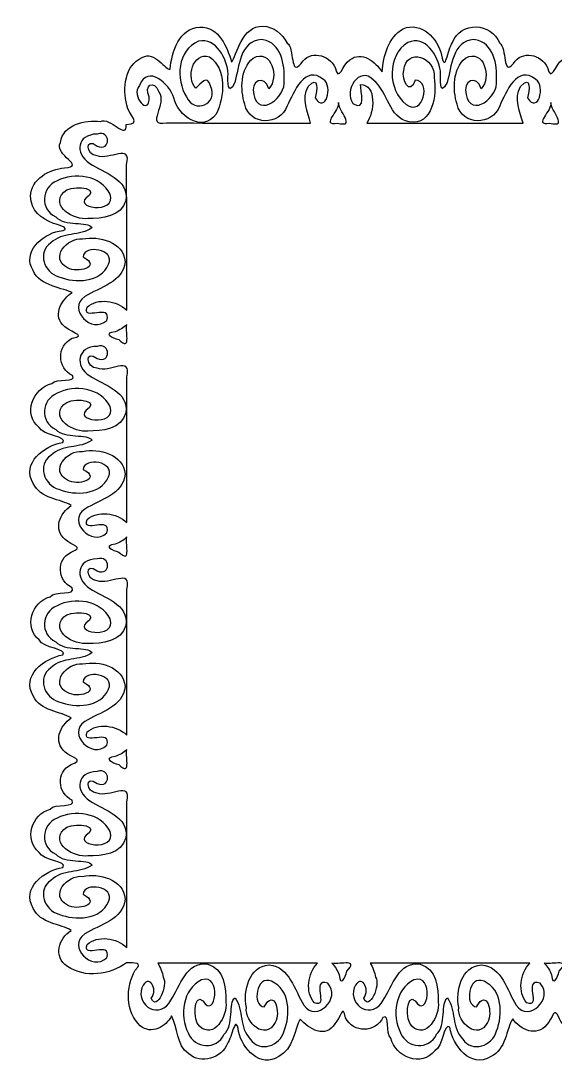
# Model space of a CAD drawing. Header units: centimetres. Extents: x -14.7 to 14.8, y -14.8 to 14.6.
# Drawn here: x -14.74 to 0.26, y -14.83 to 14.59 of the extents above; entities that cross this region are included whole.
import ezdxf

# ---------------------------------------------------------------- set-up
doc = ezdxf.new("R2010")
doc.units = ezdxf.units.CM
doc.header["$MEASUREMENT"] = 0
doc.layers.add('Layer 1', color=7, linetype='Continuous')

msp = doc.modelspace()

# ---------------------------------------------------------------- linework, layer by layer
at = {"layer": 'Layer 1', "color": 6}
for points, knots in [([(-7.9489, 14.43732), (-8.51818, 14.48424), (-8.70418, 13.59791), (-8.82473, 13.42842), (-8.82473, 13.42842), (-8.95473, 13.86189), (-9.17461, 14.42581), (-9.71834, 14.41241), (-9.71834, 14.41241), (-10.29341, 14.3985), (-10.5061, 13.71385), (-10.5535, 13.23537), (-10.5535, 13.23537), (-10.65715, 13.1707), (-10.99745, 13.78084), (-11.33473, 13.55731), (-11.33473, 13.55731), (-11.83257, 13.34497), (-11.88264, 12.68913), (-11.76938, 12.22771), (-11.76938, 12.22771), (-11.71518, 11.92343), (-11.32695, 11.69387), (-11.78141, 11.68484), (-11.78141, 11.68484), (-11.74868, 11.21606), (-12.24962, 11.91695), (-12.50655, 11.76376), (-12.50655, 11.76376), (-12.93762, 11.81652), (-13.56495, 11.68711), (-13.63177, 11.17371), (-13.63177, 11.17371), (-13.8162, 10.8102), (-12.88575, 10.5098), (-13.51595, 10.46255), (-13.51595, 10.46255), (-13.94479, 10.43431), (-14.45592, 10.14747), (-14.46774, 9.66805), (-14.46774, 9.66805), (-14.47966, 9.2774), (-14.15781, 9.03001), (-13.82701, 8.90044), (-13.82701, 8.90044), (-13.64072, 8.86859), (-13.27308, 8.72189), (-13.66868, 8.68918), (-13.66868, 8.68918), (-14.14942, 8.59526), (-14.71425, 8.09667), (-14.39878, 7.57926), (-14.39878, 7.57926), (-14.22585, 7.14559), (-13.51676, 7.08004), (-13.30401, 6.9654), (-13.30401, 6.9654), (-13.57821, 6.78323), (-13.84912, 6.36034), (-13.57101, 6.07035), (-13.57101, 6.07035), (-13.46299, 5.86804), (-12.81778, 5.75924), (-13.30424, 5.67981), (-13.30424, 5.67981), (-13.74006, 5.46814), (-13.72826, 4.83398), (-13.28953, 4.63539), (-13.28953, 4.63539), (-13.15879, 4.42966), (-13.75401, 4.56923), (-13.86991, 4.4097), (-13.86991, 4.4097), (-14.41828, 4.29353), (-14.68553, 3.53901), (-14.22848, 3.17891), (-14.22848, 3.17891), (-14.13267, 2.94334), (-13.40586, 2.92667), (-13.56532, 2.75781), (-13.56532, 2.75781), (-14.07922, 2.67224), (-14.73989, 2.17776), (-14.39256, 1.60447), (-14.39256, 1.60447), (-14.20561, 1.17752), (-13.60617, 1.17013), (-13.33056, 0.9895), (-13.33056, 0.9895), (-13.64561, 0.77097), (-13.8476, 0.31866), (-13.49447, 0.03134), (-13.49447, 0.03134), (-13.32983, -0.14043), (-12.91958, -0.16531), (-13.33135, -0.32052), (-13.33135, -0.32052), (-13.76147, -0.52893), (-13.71522, -1.11899), (-13.30396, -1.31905), (-13.30396, -1.31905), (-13.18006, -1.55123), (-13.79617, -1.39411), (-13.91842, -1.57316), (-13.91842, -1.57316), (-14.44538, -1.70428), (-14.66281, -2.44396), (-14.22848, -2.78349), (-14.22848, -2.78349), (-14.13268, -3.019), (-13.4064, -3.03622), (-13.56532, -3.20456), (-13.56532, -3.20456), (-14.07923, -3.29013), (-14.7399, -3.78463), (-14.39254, -4.35791), (-14.39254, -4.35791), (-14.20552, -4.78477), (-13.60627, -4.79255), (-13.33053, -4.97318), (-13.33053, -4.97318), (-13.6456, -5.19154), (-13.84761, -5.64383), (-13.4946, -5.93113), (-13.4946, -5.93113), (-13.32995, -6.1029), (-12.91952, -6.12761), (-13.33135, -6.28289), (-13.33135, -6.28289), (-13.7614, -6.49131), (-13.71544, -7.08159), (-13.30407, -7.28165), (-13.30407, -7.28165), (-13.17993, -7.51365), (-13.79626, -7.35641), (-13.91842, -7.53553), (-13.91842, -7.53553), (-14.44553, -7.66671), (-14.66274, -8.40654), (-14.22848, -8.74619), (-14.22848, -8.74619), (-14.13266, -8.98176), (-13.40591, -8.99842), (-13.5653, -9.16728), (-13.5653, -9.16728), (-14.07923, -9.25276), (-14.73987, -9.74703), (-14.39263, -10.32039), (-14.39263, -10.32039), (-14.20575, -10.74748), (-13.60634, -10.75506), (-13.33054, -10.93555), (-13.33054, -10.93555), (-13.68512, -11.16364), (-13.84233, -11.67908), (-13.43384, -11.94598), (-13.43384, -11.94598), (-12.9404, -12.28808), (-12.24117, -12.18154), (-11.77363, -11.84268), (-11.77363, -11.84268), (-11.56399, -11.85865), (-11.28444, -11.80989), (-11.53217, -12.05017), (-11.53217, -12.05017), (-11.80656, -12.52576), (-11.81235, -13.22675), (-11.38844, -13.61599), (-11.38844, -13.61599), (-11.09157, -13.87247), (-10.65928, -13.64474), (-10.51233, -13.33398), (-10.51233, -13.33398), (-10.33119, -13.66806), (-10.37987, -14.14366), (-10.03069, -14.39925), (-10.03069, -14.39925), (-9.68878, -14.69924), (-9.09554, -14.52921), (-8.94251, -14.10624), (-8.94251, -14.10624), (-8.81087, -13.94572), (-8.7133, -13.23767), (-8.6288, -13.77413), (-8.6288, -13.77413), (-8.5306, -14.25994), (-8.01392, -14.80943), (-7.50294, -14.47514), (-7.50294, -14.47514), (-7.09833, -14.28344), (-7.05517, -13.69647), (-6.90237, -13.42639), (-6.90237, -13.42639), (-6.66309, -13.70766), (-6.18112, -13.97796), (-5.92601, -13.55622), (-5.92601, -13.55622), (-5.76239, -13.40256), (-5.69909, -12.95931), (-5.62403, -13.39176), (-5.62403, -13.39176), (-5.41236, -13.82758), (-4.7782, -13.81578), (-4.57961, -13.37704), (-4.57961, -13.37704), (-4.37388, -13.24631), (-4.51345, -13.84152), (-4.35392, -13.95743), (-4.35392, -13.95743), (-4.23775, -14.5058), (-3.48323, -14.77304), (-3.12313, -14.316), (-3.12313, -14.316), (-2.88756, -14.22019), (-2.87089, -13.49337), (-2.70203, -13.65284), (-2.70203, -13.65284), (-2.61646, -14.16674), (-2.12198, -14.8274), (-1.54869, -14.48007), (-1.54869, -14.48007), (-1.12174, -14.29312), (-1.11434, -13.69369), (-0.93372, -13.41808), (-0.93372, -13.41808), (-0.71519, -13.73312), (-0.26288, -13.93511), (0.02444, -13.58198), (0.02444, -13.58198), (0.19621, -13.41734), (0.22109, -13.0071), (0.3763, -13.41886), (0.3763, -13.41886), (0.58472, -13.84899), (1.17477, -13.80273), (1.37483, -13.39148), (1.37483, -13.39148), (1.60701, -13.26757), (1.44989, -13.88369), (1.62894, -14.00593), (1.62894, -14.00593), (1.76006, -14.5329), (2.49975, -14.75033), (2.83927, -14.316), (2.83927, -14.316), (3.07478, -14.2202), (3.092, -13.49391), (3.26034, -13.65284), (3.26034, -13.65284), (3.34591, -14.16674), (3.84041, -14.82742), (4.41369, -14.48005), (4.41369, -14.48005), (4.84055, -14.29303), (4.84833, -13.69379), (5.02896, -13.41805), (5.02896, -13.41805), (5.24732, -13.73312), (5.69961, -13.93513), (5.98691, -13.58212), (5.98691, -13.58212), (6.15868, -13.41746), (6.18339, -13.00704), (6.33867, -13.41886), (6.33867, -13.41886), (6.54709, -13.84891), (7.13737, -13.80295), (7.33743, -13.39158), (7.33743, -13.39158), (7.56944, -13.26744), (7.41219, -13.88378), (7.59131, -14.00593), (7.59131, -14.00593), (7.72249, -14.53305), (8.46232, -14.75026), (8.80197, -14.316), (8.80197, -14.316), (9.03754, -14.22018), (9.0542, -13.49342), (9.22306, -13.65282), (9.22306, -13.65282), (9.30854, -14.16675), (9.80281, -14.82739), (10.37618, -14.48015), (10.37618, -14.48015), (10.80326, -14.29327), (10.81084, -13.69385), (10.99133, -13.41805), (10.99133, -13.41805), (11.21942, -13.77263), (11.73486, -13.92984), (12.00176, -13.52136), (12.00176, -13.52136), (12.34634, -13.02611), (12.23284, -12.32937), (11.9004, -11.85757), (11.9004, -11.85757), (11.75046, -11.25784), (12.31989, -11.93656), (12.61633, -11.83992), (12.61633, -11.83992), (13.0655, -11.88873), (13.72938, -11.71604), (13.7173, -11.15809), (13.7173, -11.15809), (13.78979, -10.83965), (12.96577, -10.53093), (13.60169, -10.54986), (13.60169, -10.54986), (14.1239, -10.48428), (14.76318, -10.03005), (14.48407, -9.44134), (14.48407, -9.44134), (14.35471, -9.0363), (13.84193, -9.02781), (13.56634, -8.81336), (13.56634, -8.81336), (14.06799, -8.72326), (14.7751, -8.32176), (14.51294, -7.71417), (14.51294, -7.71417), (14.35509, -7.23349), (13.71332, -7.20314), (13.41238, -7.02269), (13.41238, -7.02269), (13.72749, -6.8043), (13.92936, -6.35215), (13.57656, -6.06469), (13.57656, -6.06469), (13.41207, -5.89283), (13.00177, -5.86783), (13.41341, -5.71252), (13.41341, -5.71252), (13.8433, -5.50401), (13.79703, -4.91411), (13.38583, -4.71414), (13.38583, -4.71414), (13.26202, -4.48223), (13.87807, -4.63945), (14.00027, -4.46034), (14.00027, -4.46034), (14.52738, -4.32916), (14.74459, -3.58933), (14.31033, -3.24968), (14.31033, -3.24968), (14.21452, -3.01411), (13.4877, -2.99744), (13.64717, -2.82858), (13.64717, -2.82858), (14.16107, -2.74301), (14.82173, -2.24853), (14.4744, -1.67524), (14.4744, -1.67524), (14.28745, -1.24829), (13.68802, -1.2409), (13.41241, -1.06027), (13.41241, -1.06027), (13.72746, -0.84174), (13.92944, -0.38943), (13.57631, -0.10211), (13.57631, -0.10211), (13.41167, 0.06966), (13.00143, 0.09453), (13.41319, 0.24975), (13.41319, 0.24975), (13.84332, 0.45816), (13.79706, 1.04821), (13.38581, 1.24828), (13.38581, 1.24828), (13.2619, 1.48046), (13.87802, 1.32334), (14.00026, 1.50239), (14.00026, 1.50239), (14.52723, 1.63351), (14.74466, 2.37319), (14.31033, 2.71272), (14.31033, 2.71272), (14.21453, 2.94823), (13.48824, 2.96545), (13.64717, 3.13379), (13.64717, 3.13379), (14.16107, 3.21935), (14.82175, 3.71386), (14.47438, 4.28714), (14.47438, 4.28714), (14.28737, 4.714), (13.68812, 4.72178), (13.41238, 4.90241), (13.41238, 4.90241), (13.72745, 5.12077), (13.92946, 5.57306), (13.57645, 5.86035), (13.57645, 5.86035), (13.41179, 6.03212), (13.00137, 6.05684), (13.4132, 6.21212), (13.4132, 6.21212), (13.84324, 6.42054), (13.79728, 7.01081), (13.38592, 7.21087), (13.38592, 7.21087), (13.26177, 7.44288), (13.87811, 7.28564), (14.00027, 7.46476), (14.00027, 7.46476), (14.52738, 7.59593), (14.74459, 8.33577), (14.31033, 8.67542), (14.31033, 8.67542), (14.21451, 8.91098), (13.48776, 8.92765), (13.64715, 9.09651), (13.64715, 9.09651), (14.16108, 9.18199), (14.82172, 9.67625), (14.47448, 10.24962), (14.47448, 10.24962), (14.2876, 10.67671), (13.68818, 10.68429), (13.41238, 10.86478), (13.41238, 10.86478), (13.76697, 11.09287), (13.92417, 11.60831), (13.51569, 11.87521), (13.51569, 11.87521), (13.02945, 12.21401), (12.3431, 12.11043), (11.87554, 11.78887), (11.87554, 11.78887), (12.03992, 12.17464), (12.21018, 12.61902), (12.05558, 13.0574), (12.05558, 13.0574), (11.98865, 13.45094), (11.51785, 13.81465), (11.15307, 13.52775), (11.15307, 13.52775), (10.99316, 13.3693), (10.77299, 13.12148), (10.77964, 13.52452), (10.77964, 13.52452), (10.73542, 14.01051), (10.3027, 14.5351), (9.77238, 14.41457), (9.77238, 14.41457), (9.32127, 14.26701), (9.21531, 13.75648), (9.06418, 13.3663), (9.06418, 13.3663), (8.96922, 13.81061), (8.74864, 14.38535), (8.21426, 14.4072), (8.21426, 14.4072), (7.66766, 14.45792), (7.42252, 13.82669), (7.35317, 13.38316), (7.35317, 13.38316), (7.34618, 12.87489), (6.98342, 13.79311), (6.62569, 13.57807), (6.62569, 13.57807), (6.24437, 13.61197), (6.13984, 12.72178), (5.97091, 13.3346), (5.97091, 13.3346), (5.77312, 13.70656), (5.21649, 13.73149), (5.01222, 13.35091), (5.01222, 13.35091), (4.71803, 13.08841), (4.87703, 13.84889), (4.66346, 13.96611), (4.66346, 13.96611), (4.43383, 14.54523), (3.56279, 14.58645), (3.34003, 13.97813), (3.34003, 13.97813), (3.18843, 13.79508), (3.14453, 13.0837), (3.03263, 13.62629), (3.03263, 13.62629), (2.92369, 14.10367), (2.47204, 14.57562), (1.95066, 14.3681), (1.95066, 14.3681), (1.53498, 14.1204), (1.40065, 13.60778), (1.36401, 13.15605), (1.36401, 13.15605), (1.17347, 13.44041), (0.78771, 13.75697), (0.45395, 13.49267), (0.45395, 13.49267), (0.25389, 13.37333), (0.14781, 12.82825), (0.04206, 13.2811), (0.04206, 13.2811), (-0.12092, 13.65281), (-0.68419, 13.77634), (-0.90993, 13.39509), (-0.90993, 13.39509), (-1.23668, 13.00447), (-1.08651, 13.83389), (-1.29899, 13.96614), (-1.29899, 13.96614), (-1.52855, 14.54529), (-2.39961, 14.5864), (-2.62233, 13.97813), (-2.62233, 13.97813), (-2.77389, 13.79529), (-2.81774, 13.08375), (-2.92997, 13.62599), (-2.92997, 13.62599), (-3.03861, 14.10378), (-3.4904, 14.57564), (-4.01203, 14.36811), (-4.01203, 14.36811), (-4.42756, 14.12039), (-4.56243, 13.60787), (-4.59842, 13.15605), (-4.59842, 13.15605), (-4.78886, 13.44045), (-5.17464, 13.75692), (-5.50836, 13.4927), (-5.50836, 13.4927), (-5.70835, 13.3734), (-5.81459, 12.82869), (-5.92039, 13.28132), (-5.92039, 13.28132), (-6.08347, 13.65282), (-6.64665, 13.77634), (-6.87232, 13.39518), (-6.87232, 13.39518), (-7.19796, 13.00468), (-7.05172, 13.83337), (-7.26202, 13.96663), (-7.26202, 13.96663), (-7.39701, 14.22242), (-7.64841, 14.43314), (-7.9489, 14.43732)], [0, 0, 0, 0, 0.00735294, 0.00735294, 0.00735294, 0.00735294, 0.01470588, 0.01470588, 0.01470588, 0.01470588, 0.02205882, 0.02205882, 0.02205882, 0.02205882, 0.02941176, 0.02941176, 0.02941176, 0.02941176, 0.03676471, 0.03676471, 0.03676471, 0.03676471, 0.04411765, 0.04411765, 0.04411765, 0.04411765, 0.05147059, 0.05147059, 0.05147059, 0.05147059, 0.05882353, 0.05882353, 0.05882353, 0.05882353, 0.06617647, 0.06617647, 0.06617647, 0.06617647, 0.07352941, 0.07352941, 0.07352941, 0.07352941, 0.08088235, 0.08088235, 0.08088235, 0.08088235, 0.08823529, 0.08823529, 0.08823529, 0.08823529, 0.09558824, 0.09558824, 0.09558824, 0.09558824, 0.10294118, 0.10294118, 0.10294118, 0.10294118, 0.11029412, 0.11029412, 0.11029412, 0.11029412, 0.11764706, 0.11764706, 0.11764706, 0.11764706, 0.125, 0.125, 0.125, 0.125, 0.13235294, 0.13235294, 0.13235294, 0.13235294, 0.13970588, 0.13970588, 0.13970588, 0.13970588, 0.14705882, 0.14705882, 0.14705882, 0.14705882, 0.15441176, 0.15441176, 0.15441176, 0.15441176, 0.16176471, 0.16176471, 0.16176471, 0.16176471, 0.16911765, 0.16911765, 0.16911765, 0.16911765, 0.17647059, 0.17647059, 0.17647059, 0.17647059, 0.18382353, 0.18382353, 0.18382353, 0.18382353, 0.19117647, 0.19117647, 0.19117647, 0.19117647, 0.19852941, 0.19852941, 0.19852941, 0.19852941, 0.20588235, 0.20588235, 0.20588235, 0.20588235, 0.21323529, 0.21323529, 0.21323529, 0.21323529, 0.22058824, 0.22058824, 0.22058824, 0.22058824, 0.22794118, 0.22794118, 0.22794118, 0.22794118, 0.23529412, 0.23529412, 0.23529412, 0.23529412, 0.24264706, 0.24264706, 0.24264706, 0.24264706, 0.25, 0.25, 0.25, 0.25, 0.25735294, 0.25735294, 0.25735294, 0.25735294, 0.26470588, 0.26470588, 0.26470588, 0.26470588, 0.27205882, 0.27205882, 0.27205882, 0.27205882, 0.27941176, 0.27941176, 0.27941176, 0.27941176, 0.28676471, 0.28676471, 0.28676471, 0.28676471, 0.29411765, 0.29411765, 0.29411765, 0.29411765, 0.30147059, 0.30147059, 0.30147059, 0.30147059, 0.30882353, 0.30882353, 0.30882353, 0.30882353, 0.31617647, 0.31617647, 0.31617647, 0.31617647, 0.32352941, 0.32352941, 0.32352941, 0.32352941, 0.33088235, 0.33088235, 0.33088235, 0.33088235, 0.33823529, 0.33823529, 0.33823529, 0.33823529, 0.34558824, 0.34558824, 0.34558824, 0.34558824, 0.35294118, 0.35294118, 0.35294118, 0.35294118, 0.36029412, 0.36029412, 0.36029412, 0.36029412, 0.36764706, 0.36764706, 0.36764706, 0.36764706, 0.375, 0.375, 0.375, 0.375, 0.38235294, 0.38235294, 0.38235294, 0.38235294, 0.38970588, 0.38970588, 0.38970588, 0.38970588, 0.39705882, 0.39705882, 0.39705882, 0.39705882, 0.40441176, 0.40441176, 0.40441176, 0.40441176, 0.41176471, 0.41176471, 0.41176471, 0.41176471, 0.41911765, 0.41911765, 0.41911765, 0.41911765, 0.42647059, 0.42647059, 0.42647059, 0.42647059, 0.43382353, 0.43382353, 0.43382353, 0.43382353, 0.44117647, 0.44117647, 0.44117647, 0.44117647, 0.44852941, 0.44852941, 0.44852941, 0.44852941, 0.45588235, 0.45588235, 0.45588235, 0.45588235, 0.46323529, 0.46323529, 0.46323529, 0.46323529, 0.47058824, 0.47058824, 0.47058824, 0.47058824, 0.47794118, 0.47794118, 0.47794118, 0.47794118, 0.48529412, 0.48529412, 0.48529412, 0.48529412, 0.49264706, 0.49264706, 0.49264706, 0.49264706, 0.5, 0.5, 0.5, 0.5, 0.50735294, 0.50735294, 0.50735294, 0.50735294, 0.51470588, 0.51470588, 0.51470588, 0.51470588, 0.52205882, 0.52205882, 0.52205882, 0.52205882, 0.52941176, 0.52941176, 0.52941176, 0.52941176, 0.53676471, 0.53676471, 0.53676471, 0.53676471, 0.54411765, 0.54411765, 0.54411765, 0.54411765, 0.55147059, 0.55147059, 0.55147059, 0.55147059, 0.55882353, 0.55882353, 0.55882353, 0.55882353, 0.56617647, 0.56617647, 0.56617647, 0.56617647, 0.57352941, 0.57352941, 0.57352941, 0.57352941, 0.58088235, 0.58088235, 0.58088235, 0.58088235, 0.58823529, 0.58823529, 0.58823529, 0.58823529, 0.59558824, 0.59558824, 0.59558824, 0.59558824, 0.60294118, 0.60294118, 0.60294118, 0.60294118, 0.61029412, 0.61029412, 0.61029412, 0.61029412, 0.61764706, 0.61764706, 0.61764706, 0.61764706, 0.625, 0.625, 0.625, 0.625, 0.63235294, 0.63235294, 0.63235294, 0.63235294, 0.63970588, 0.63970588, 0.63970588, 0.63970588, 0.64705882, 0.64705882, 0.64705882, 0.64705882, 0.65441176, 0.65441176, 0.65441176, 0.65441176, 0.66176471, 0.66176471, 0.66176471, 0.66176471, 0.66911765, 0.66911765, 0.66911765, 0.66911765, 0.67647059, 0.67647059, 0.67647059, 0.67647059, 0.68382353, 0.68382353, 0.68382353, 0.68382353, 0.69117647, 0.69117647, 0.69117647, 0.69117647, 0.69852941, 0.69852941, 0.69852941, 0.69852941, 0.70588235, 0.70588235, 0.70588235, 0.70588235, 0.71323529, 0.71323529, 0.71323529, 0.71323529, 0.72058824, 0.72058824, 0.72058824, 0.72058824, 0.72794118, 0.72794118, 0.72794118, 0.72794118, 0.73529412, 0.73529412, 0.73529412, 0.73529412, 0.74264706, 0.74264706, 0.74264706, 0.74264706, 0.75, 0.75, 0.75, 0.75, 0.75735294, 0.75735294, 0.75735294, 0.75735294, 0.76470588, 0.76470588, 0.76470588, 0.76470588, 0.77205882, 0.77205882, 0.77205882, 0.77205882, 0.77941176, 0.77941176, 0.77941176, 0.77941176, 0.78676471, 0.78676471, 0.78676471, 0.78676471, 0.79411765, 0.79411765, 0.79411765, 0.79411765, 0.80147059, 0.80147059, 0.80147059, 0.80147059, 0.80882353, 0.80882353, 0.80882353, 0.80882353, 0.81617647, 0.81617647, 0.81617647, 0.81617647, 0.82352941, 0.82352941, 0.82352941, 0.82352941, 0.83088235, 0.83088235, 0.83088235, 0.83088235, 0.83823529, 0.83823529, 0.83823529, 0.83823529, 0.84558824, 0.84558824, 0.84558824, 0.84558824, 0.85294118, 0.85294118, 0.85294118, 0.85294118, 0.86029412, 0.86029412, 0.86029412, 0.86029412, 0.86764706, 0.86764706, 0.86764706, 0.86764706, 0.875, 0.875, 0.875, 0.875, 0.88235294, 0.88235294, 0.88235294, 0.88235294, 0.88970588, 0.88970588, 0.88970588, 0.88970588, 0.89705882, 0.89705882, 0.89705882, 0.89705882, 0.90441176, 0.90441176, 0.90441176, 0.90441176, 0.91176471, 0.91176471, 0.91176471, 0.91176471, 0.91911765, 0.91911765, 0.91911765, 0.91911765, 0.92647059, 0.92647059, 0.92647059, 0.92647059, 0.93382353, 0.93382353, 0.93382353, 0.93382353, 0.94117647, 0.94117647, 0.94117647, 0.94117647, 0.94852941, 0.94852941, 0.94852941, 0.94852941, 0.95588235, 0.95588235, 0.95588235, 0.95588235, 0.96323529, 0.96323529, 0.96323529, 0.96323529, 0.97058824, 0.97058824, 0.97058824, 0.97058824, 0.97794118, 0.97794118, 0.97794118, 0.97794118, 0.98529412, 0.98529412, 0.98529412, 0.98529412, 1, 1, 1, 1]), ([(-7.94384, 14.06103), (-7.44305, 13.96918), (-7.31892, 13.35167), (-7.35259, 12.9208), (-7.35259, 12.9208), (-7.27752, 12.45176), (-8.07437, 11.84042), (-8.2037, 12.5255), (-8.2037, 12.5255), (-8.32192, 12.89905), (-7.90297, 13.10327), (-7.78335, 12.68385), (-7.78335, 12.68385), (-7.46991, 12.99785), (-7.71023, 13.82199), (-8.2216, 13.54672), (-8.2216, 13.54672), (-8.58028, 13.24368), (-8.58805, 12.6692), (-8.45738, 12.25128), (-8.45738, 12.25128), (-8.31525, 11.63456), (-7.47505, 11.639), (-7.26149, 12.20468), (-7.26149, 12.20468), (-7.08121, 12.58121), (-6.77307, 13.37079), (-6.24912, 12.94583), (-6.24912, 12.94583), (-5.9608, 12.74503), (-6.19273, 11.97589), (-6.47672, 12.42574), (-6.47672, 12.42574), (-6.43182, 12.63657), (-6.35935, 13.07618), (-6.67491, 12.74923), (-6.67491, 12.74923), (-6.87894, 12.41297), (-6.67095, 12.0133), (-6.60659, 11.7137), (-6.60659, 11.7137), (-7.95327, 11.72067), (-9.30685, 11.71488), (-10.65572, 11.72958), (-10.65572, 11.72958), (-11.28318, 11.60577), (-10.60977, 12.27962), (-10.87142, 12.59478), (-10.87142, 12.59478), (-11.00707, 12.9603), (-11.30242, 12.78365), (-11.13598, 12.45546), (-11.13598, 12.45546), (-11.12394, 11.87517), (-11.67644, 12.48645), (-11.40857, 12.77756), (-11.40857, 12.77756), (-11.1725, 13.37765), (-10.57153, 12.81674), (-10.45012, 12.43308), (-10.45012, 12.43308), (-10.33609, 11.924), (-9.64575, 11.43991), (-9.25593, 11.97414), (-9.25593, 11.97414), (-9.02081, 12.46692), (-8.95597, 13.22767), (-9.44625, 13.58053), (-9.44625, 13.58053), (-9.92731, 13.73253), (-10.10658, 12.97264), (-9.83031, 12.70436), (-9.83031, 12.70436), (-9.68547, 12.8138), (-9.52555, 13.10976), (-9.41425, 12.76122), (-9.41425, 12.76122), (-9.18768, 12.24652), (-9.87146, 11.96773), (-10.09294, 12.45596), (-10.09294, 12.45596), (-10.40239, 12.94764), (-10.3458, 13.76855), (-9.75556, 14.01926), (-9.75556, 14.01926), (-9.25454, 14.12233), (-8.95743, 13.52145), (-8.9186, 13.10094), (-8.9186, 13.10094), (-8.95113, 12.88603), (-8.93107, 12.44948), (-8.73891, 12.85643), (-8.73891, 12.85643), (-8.60574, 13.30215), (-8.60152, 14.01704), (-7.99366, 14.06436), (-7.99366, 14.06436), (-7.99366, 14.06436), (-7.94384, 14.06103), (-7.94384, 14.06103), (-7.94384, 14.06103), (-7.94384, 14.06103), (-7.94384, 14.06103), (-7.94384, 14.06103)], [0, 0, 0, 0, 0.03703704, 0.03703704, 0.03703704, 0.03703704, 0.07407407, 0.07407407, 0.07407407, 0.07407407, 0.11111111, 0.11111111, 0.11111111, 0.11111111, 0.14814815, 0.14814815, 0.14814815, 0.14814815, 0.18518519, 0.18518519, 0.18518519, 0.18518519, 0.22222222, 0.22222222, 0.22222222, 0.22222222, 0.25925926, 0.25925926, 0.25925926, 0.25925926, 0.2962963, 0.2962963, 0.2962963, 0.2962963, 0.33333333, 0.33333333, 0.33333333, 0.33333333, 0.37037037, 0.37037037, 0.37037037, 0.37037037, 0.40740741, 0.40740741, 0.40740741, 0.40740741, 0.44444444, 0.44444444, 0.44444444, 0.44444444, 0.48148148, 0.48148148, 0.48148148, 0.48148148, 0.51851852, 0.51851852, 0.51851852, 0.51851852, 0.55555556, 0.55555556, 0.55555556, 0.55555556, 0.59259259, 0.59259259, 0.59259259, 0.59259259, 0.62962963, 0.62962963, 0.62962963, 0.62962963, 0.66666667, 0.66666667, 0.66666667, 0.66666667, 0.7037037, 0.7037037, 0.7037037, 0.7037037, 0.74074074, 0.74074074, 0.74074074, 0.74074074, 0.77777778, 0.77777778, 0.77777778, 0.77777778, 0.81481481, 0.81481481, 0.81481481, 0.81481481, 0.85185185, 0.85185185, 0.85185185, 0.85185185, 0.88888889, 0.88888889, 0.88888889, 0.88888889, 0.92592593, 0.92592593, 0.92592593, 0.92592593, 1, 1, 1, 1]), ([(-1.98147, 14.06103), (-1.48073, 13.96918), (-1.3566, 13.35166), (-1.38985, 12.92083), (-1.38985, 12.92083), (-1.31473, 12.45173), (-2.11177, 11.84039), (-2.24123, 12.52537), (-2.24123, 12.52537), (-2.35931, 12.89862), (-1.94006, 13.10373), (-1.82098, 12.68385), (-1.82098, 12.68385), (-1.50757, 12.99785), (-1.74768, 13.82216), (-2.25917, 13.54669), (-2.25917, 13.54669), (-2.61758, 13.2435), (-2.62519, 12.66923), (-2.49477, 12.25133), (-2.49477, 12.25133), (-2.35288, 11.63448), (-1.51262, 11.63906), (-1.29912, 12.20468), (-1.29912, 12.20468), (-1.11884, 12.58121), (-0.8107, 13.37079), (-0.28675, 12.94583), (-0.28675, 12.94583), (0.00157, 12.74503), (-0.23036, 11.97589), (-0.51435, 12.42574), (-0.51435, 12.42574), (-0.46947, 12.63669), (-0.39685, 13.07626), (-0.71255, 12.74923), (-0.71255, 12.74923), (-0.91657, 12.41297), (-0.70858, 12.0133), (-0.64422, 11.7137), (-0.64422, 11.7137), (-2.10409, 11.72311), (-3.57105, 11.71562), (-5.03369, 11.71802), (-5.03369, 11.71802), (-4.81376, 12.01413), (-4.74626, 12.80309), (-5.21025, 12.8056), (-5.21025, 12.8056), (-5.19842, 12.61775), (-5.03387, 12.02022), (-5.42208, 12.27207), (-5.42208, 12.27207), (-5.68769, 12.62363), (-5.24231, 13.3432), (-4.83753, 12.9289), (-4.83753, 12.9289), (-4.43173, 12.58967), (-4.42504, 11.8764), (-3.84049, 11.75092), (-3.84049, 11.75092), (-3.18202, 11.64503), (-3.05453, 12.52327), (-3.14276, 12.999), (-3.14276, 12.999), (-3.08056, 13.57315), (-3.92573, 13.85783), (-3.99464, 13.1956), (-3.99464, 13.1956), (-4.06367, 12.93164), (-3.81947, 12.47089), (-3.67397, 12.92388), (-3.67397, 12.92388), (-3.21083, 12.92781), (-3.44318, 11.88481), (-3.92412, 12.24477), (-3.92412, 12.24477), (-4.44974, 12.64771), (-4.46563, 13.62269), (-3.87922, 13.97991), (-3.87922, 13.97991), (-3.39046, 14.21541), (-3.02295, 13.59843), (-2.96444, 13.18341), (-2.96444, 13.18341), (-2.95755, 12.98113), (-3.00842, 12.41039), (-2.7765, 12.85655), (-2.7765, 12.85655), (-2.64335, 13.30223), (-2.63872, 14.01671), (-2.03127, 14.06438), (-2.03127, 14.06438), (-2.03127, 14.06438), (-1.98147, 14.06103), (-1.98147, 14.06103), (-1.98147, 14.06103), (-1.98147, 14.06103), (-1.98147, 14.06103), (-1.98147, 14.06103)], [0, 0, 0, 0, 0.03846154, 0.03846154, 0.03846154, 0.03846154, 0.07692308, 0.07692308, 0.07692308, 0.07692308, 0.11538462, 0.11538462, 0.11538462, 0.11538462, 0.15384615, 0.15384615, 0.15384615, 0.15384615, 0.19230769, 0.19230769, 0.19230769, 0.19230769, 0.23076923, 0.23076923, 0.23076923, 0.23076923, 0.26923077, 0.26923077, 0.26923077, 0.26923077, 0.30769231, 0.30769231, 0.30769231, 0.30769231, 0.34615385, 0.34615385, 0.34615385, 0.34615385, 0.38461538, 0.38461538, 0.38461538, 0.38461538, 0.42307692, 0.42307692, 0.42307692, 0.42307692, 0.46153846, 0.46153846, 0.46153846, 0.46153846, 0.5, 0.5, 0.5, 0.5, 0.53846154, 0.53846154, 0.53846154, 0.53846154, 0.57692308, 0.57692308, 0.57692308, 0.57692308, 0.61538462, 0.61538462, 0.61538462, 0.61538462, 0.65384615, 0.65384615, 0.65384615, 0.65384615, 0.69230769, 0.69230769, 0.69230769, 0.69230769, 0.73076923, 0.73076923, 0.73076923, 0.73076923, 0.76923077, 0.76923077, 0.76923077, 0.76923077, 0.80769231, 0.80769231, 0.80769231, 0.80769231, 0.84615385, 0.84615385, 0.84615385, 0.84615385, 0.88461538, 0.88461538, 0.88461538, 0.88461538, 0.92307692, 0.92307692, 0.92307692, 0.92307692, 1, 1, 1, 1]), ([(-5.82457, 12.30178), (-5.83772, 12.06057), (-5.3028, 11.59347), (-5.8585, 11.71595), (-5.8585, 11.71595), (-6.35588, 11.64163), (-5.77092, 12.07462), (-5.82457, 12.30178)], [0, 0, 0, 0, 0.33333333, 0.33333333, 0.33333333, 0.33333333, 1, 1, 1, 1]), ([(0.13816, 12.30106), (0.12545, 12.06005), (0.65909, 11.59337), (0.10389, 11.71597), (0.10389, 11.71597), (-0.3936, 11.64169), (0.19179, 12.0739), (0.13816, 12.30106)], [0, 0, 0, 0, 0.33333333, 0.33333333, 0.33333333, 0.33333333, 1, 1, 1, 1]), ([(-12.59952, 11.41402), (-12.21499, 11.53787), (-12.2061, 10.9129), (-12.60065, 11.07537), (-12.60065, 11.07537), (-12.95127, 11.35204), (-12.92853, 10.81031), (-12.59871, 10.80275), (-12.59871, 10.80275), (-12.26509, 10.65875), (-11.62094, 11.17533), (-11.77356, 10.55395), (-11.77356, 10.55395), (-11.77077, 9.19285), (-11.76914, 7.83173), (-11.77031, 6.47063), (-11.77031, 6.47063), (-12.04448, 6.74683), (-12.59467, 6.81834), (-12.88104, 6.55821), (-12.88104, 6.55821), (-13.05655, 6.1275), (-12.16751, 6.68274), (-12.33206, 6.18283), (-12.33206, 6.18283), (-12.7407, 5.78253), (-13.46595, 6.50605), (-12.9431, 6.85031), (-12.9431, 6.85031), (-12.5353, 7.11773), (-11.86689, 7.25107), (-11.81522, 7.83063), (-11.81522, 7.83063), (-11.86038, 8.39051), (-12.54555, 8.5632), (-13.01289, 8.46748), (-13.01289, 8.46748), (-13.44041, 8.5197), (-13.95451, 7.91759), (-13.43083, 7.66118), (-13.43083, 7.66118), (-13.1727, 7.49369), (-12.45681, 7.67772), (-12.99324, 7.96535), (-12.99324, 7.96535), (-12.97609, 8.3212), (-12.07913, 8.18584), (-12.27808, 7.75674), (-12.27808, 7.75674), (-12.50968, 7.24006), (-13.21104, 7.22255), (-13.67211, 7.40505), (-13.67211, 7.40505), (-14.0893, 7.51546), (-14.2964, 8.09038), (-13.89755, 8.35582), (-13.89755, 8.35582), (-13.58794, 8.68114), (-13.07672, 8.53175), (-12.74512, 8.78581), (-12.74512, 8.78581), (-12.86877, 8.98005), (-13.50951, 8.80605), (-13.76468, 9.08793), (-13.76468, 9.08793), (-14.21486, 9.30704), (-14.16678, 9.91255), (-13.72584, 10.10094), (-13.72584, 10.10094), (-13.23831, 10.35094), (-12.50422, 10.2555), (-12.23903, 9.7299), (-12.23903, 9.7299), (-12.02886, 9.13963), (-13.39576, 9.33219), (-12.8241, 9.68753), (-12.8241, 9.68753), (-12.58714, 9.94953), (-13.38914, 9.96961), (-13.53773, 9.78462), (-13.53773, 9.78462), (-13.92171, 9.37483), (-13.24434, 8.98942), (-12.86177, 9.04079), (-12.86177, 9.04079), (-12.47415, 9.03122), (-11.90551, 9.09826), (-11.79796, 9.55007), (-11.79796, 9.55007), (-11.70447, 10.15032), (-12.41609, 10.3322), (-12.80917, 10.58554), (-12.80917, 10.58554), (-13.23783, 10.88562), (-13.17648, 11.3947), (-12.59952, 11.41402)], [0, 0, 0, 0, 0.04, 0.04, 0.04, 0.04, 0.08, 0.08, 0.08, 0.08, 0.12, 0.12, 0.12, 0.12, 0.16, 0.16, 0.16, 0.16, 0.2, 0.2, 0.2, 0.2, 0.24, 0.24, 0.24, 0.24, 0.28, 0.28, 0.28, 0.28, 0.32, 0.32, 0.32, 0.32, 0.36, 0.36, 0.36, 0.36, 0.4, 0.4, 0.4, 0.4, 0.44, 0.44, 0.44, 0.44, 0.48, 0.48, 0.48, 0.48, 0.52, 0.52, 0.52, 0.52, 0.56, 0.56, 0.56, 0.56, 0.6, 0.6, 0.6, 0.6, 0.64, 0.64, 0.64, 0.64, 0.68, 0.68, 0.68, 0.68, 0.72, 0.72, 0.72, 0.72, 0.76, 0.76, 0.76, 0.76, 0.8, 0.8, 0.8, 0.8, 0.84, 0.84, 0.84, 0.84, 0.88, 0.88, 0.88, 0.88, 0.92, 0.92, 0.92, 0.92, 1, 1, 1, 1]), ([(-11.77031, 6.06687), (-11.80957, 5.80888), (-11.63674, 5.30503), (-11.99237, 5.64409), (-11.99237, 5.64409), (-12.17814, 5.68831), (-12.45318, 5.8296), (-12.09521, 5.865), (-12.09521, 5.865), (-11.97642, 5.91175), (-11.85454, 5.96722), (-11.77031, 6.06687)], [0, 0, 0, 0, 0.25, 0.25, 0.25, 0.25, 0.5, 0.5, 0.5, 0.5, 1, 1, 1, 1]), ([(-12.59952, 5.45166), (-12.21501, 5.57536), (-12.20607, 4.95034), (-12.60065, 5.113), (-12.60065, 5.113), (-12.95197, 5.38978), (-12.92798, 4.84705), (-12.59781, 4.84022), (-12.59781, 4.84022), (-12.26314, 4.69437), (-11.61641, 5.21703), (-11.77031, 4.59349), (-11.77031, 4.59349), (-11.77031, 3.23175), (-11.77031, 1.87), (-11.77031, 0.50826), (-11.77031, 0.50826), (-12.04449, 0.78447), (-12.59473, 0.856), (-12.88106, 0.59578), (-12.88106, 0.59578), (-13.05657, 0.16506), (-12.16753, 0.72043), (-12.33206, 0.22046), (-12.33206, 0.22046), (-12.7407, -0.17984), (-13.46595, 0.54368), (-12.9431, 0.88794), (-12.9431, 0.88794), (-12.5353, 1.15536), (-11.8669, 1.2887), (-11.81521, 1.86826), (-11.81521, 1.86826), (-11.8604, 2.42811), (-12.54562, 2.60038), (-13.01284, 2.50475), (-13.01284, 2.50475), (-13.44029, 2.55713), (-13.95461, 1.95518), (-13.43093, 1.69875), (-13.43093, 1.69875), (-13.17292, 1.53151), (-12.45698, 1.71507), (-12.99329, 2.00271), (-12.99329, 2.00271), (-12.97586, 2.35845), (-12.07927, 2.22366), (-12.27801, 1.79434), (-12.27801, 1.79434), (-12.5093, 1.27722), (-13.21104, 1.25982), (-13.67209, 1.44271), (-13.67209, 1.44271), (-14.08926, 1.55302), (-14.29645, 2.12796), (-13.89744, 2.39323), (-13.89744, 2.39323), (-13.58783, 2.71842), (-13.07699, 2.56965), (-12.74519, 2.82325), (-12.74519, 2.82325), (-12.86894, 3.01749), (-13.50949, 2.84393), (-13.76468, 3.12555), (-13.76468, 3.12555), (-14.21492, 3.34467), (-14.16662, 3.94994), (-13.7258, 4.1384), (-13.7258, 4.1384), (-13.2383, 4.38886), (-12.5041, 4.2928), (-12.23903, 3.76717), (-12.23903, 3.76717), (-12.02901, 3.17713), (-13.39549, 3.36955), (-12.82424, 3.72492), (-12.82424, 3.72492), (-12.58715, 3.98678), (-13.38908, 4.00679), (-13.5377, 3.82212), (-13.5377, 3.82212), (-13.92174, 3.41245), (-13.24426, 3.02704), (-12.86177, 3.07842), (-12.86177, 3.07842), (-12.47415, 3.06886), (-11.90551, 3.13589), (-11.79796, 3.5877), (-11.79796, 3.5877), (-11.70463, 4.1879), (-12.41603, 4.36993), (-12.80924, 4.62306), (-12.80924, 4.62306), (-13.24754, 4.90046), (-13.15031, 5.45811), (-12.59952, 5.45166)], [0, 0, 0, 0, 0.04, 0.04, 0.04, 0.04, 0.08, 0.08, 0.08, 0.08, 0.12, 0.12, 0.12, 0.12, 0.16, 0.16, 0.16, 0.16, 0.2, 0.2, 0.2, 0.2, 0.24, 0.24, 0.24, 0.24, 0.28, 0.28, 0.28, 0.28, 0.32, 0.32, 0.32, 0.32, 0.36, 0.36, 0.36, 0.36, 0.4, 0.4, 0.4, 0.4, 0.44, 0.44, 0.44, 0.44, 0.48, 0.48, 0.48, 0.48, 0.52, 0.52, 0.52, 0.52, 0.56, 0.56, 0.56, 0.56, 0.6, 0.6, 0.6, 0.6, 0.64, 0.64, 0.64, 0.64, 0.68, 0.68, 0.68, 0.68, 0.72, 0.72, 0.72, 0.72, 0.76, 0.76, 0.76, 0.76, 0.8, 0.8, 0.8, 0.8, 0.84, 0.84, 0.84, 0.84, 0.88, 0.88, 0.88, 0.88, 0.92, 0.92, 0.92, 0.92, 1, 1, 1, 1]), ([(-11.77031, 0.1045), (-11.80964, -0.15317), (-11.63668, -0.65733), (-11.99212, -0.31849), (-11.99212, -0.31849), (-12.17781, -0.27433), (-12.45225, -0.13317), (-12.09476, -0.09767), (-12.09476, -0.09767), (-11.97607, -0.05085), (-11.85436, 0.00479), (-11.77031, 0.1045)], [0, 0, 0, 0, 0.25, 0.25, 0.25, 0.25, 0.5, 0.5, 0.5, 0.5, 1, 1, 1, 1]), ([(-12.59952, -0.51071), (-12.21501, -0.38703), (-12.20607, -1.01199), (-12.60065, -0.84943), (-12.60065, -0.84943), (-12.95217, -0.57305), (-12.92776, -1.1152), (-12.59781, -1.12215), (-12.59781, -1.12215), (-12.26314, -1.268), (-11.61641, -0.74534), (-11.77031, -1.36887), (-11.77031, -1.36887), (-11.77031, -2.73062), (-11.77031, -4.09237), (-11.77031, -5.45411), (-11.77031, -5.45411), (-12.04445, -5.17766), (-12.59472, -5.10694), (-12.8811, -5.36676), (-12.8811, -5.36676), (-13.05657, -5.79784), (-12.1675, -5.24188), (-12.33207, -5.74199), (-12.33207, -5.74199), (-12.74056, -6.14274), (-13.46602, -5.41904), (-12.94311, -5.07478), (-12.94311, -5.07478), (-12.53516, -4.80743), (-11.86686, -4.67374), (-11.81521, -4.09412), (-11.81521, -4.09412), (-11.8604, -3.53425), (-12.54566, -3.36197), (-13.01289, -3.45762), (-13.01289, -3.45762), (-13.44041, -3.4054), (-13.95451, -4.0075), (-13.43083, -4.26392), (-13.43083, -4.26392), (-13.1727, -4.43141), (-12.45681, -4.24738), (-12.99324, -3.95975), (-12.99324, -3.95975), (-12.97605, -3.60368), (-12.07909, -3.73905), (-12.27808, -4.16835), (-12.27808, -4.16835), (-12.50967, -4.68514), (-13.21098, -4.70245), (-13.67202, -4.51974), (-13.67202, -4.51974), (-14.08937, -4.40958), (-14.29636, -3.83463), (-13.89752, -3.56921), (-13.89752, -3.56921), (-13.58795, -3.24391), (-13.07701, -3.39275), (-12.74519, -3.13912), (-12.74519, -3.13912), (-12.86893, -2.94525), (-13.50953, -3.11892), (-13.76468, -2.83716), (-13.76468, -2.83716), (-14.21486, -2.61806), (-14.16678, -2.01255), (-13.72584, -1.82416), (-13.72584, -1.82416), (-13.23831, -1.57416), (-12.50422, -1.6696), (-12.23903, -2.1952), (-12.23903, -2.1952), (-12.02873, -2.78548), (-13.39572, -2.59261), (-12.8241, -2.23757), (-12.8241, -2.23757), (-12.58714, -1.97557), (-13.38914, -1.95549), (-13.53773, -2.14047), (-13.53773, -2.14047), (-13.92169, -2.55018), (-13.24436, -2.93583), (-12.86177, -2.88425), (-12.86177, -2.88425), (-12.47414, -2.89337), (-11.90545, -2.8271), (-11.79796, -2.37503), (-11.79796, -2.37503), (-11.70447, -1.77475), (-12.41614, -1.59289), (-12.80921, -1.33952), (-12.80921, -1.33952), (-13.23788, -1.03944), (-13.1764, -0.53016), (-12.59952, -0.51071)], [0, 0, 0, 0, 0.04, 0.04, 0.04, 0.04, 0.08, 0.08, 0.08, 0.08, 0.12, 0.12, 0.12, 0.12, 0.16, 0.16, 0.16, 0.16, 0.2, 0.2, 0.2, 0.2, 0.24, 0.24, 0.24, 0.24, 0.28, 0.28, 0.28, 0.28, 0.32, 0.32, 0.32, 0.32, 0.36, 0.36, 0.36, 0.36, 0.4, 0.4, 0.4, 0.4, 0.44, 0.44, 0.44, 0.44, 0.48, 0.48, 0.48, 0.48, 0.52, 0.52, 0.52, 0.52, 0.56, 0.56, 0.56, 0.56, 0.6, 0.6, 0.6, 0.6, 0.64, 0.64, 0.64, 0.64, 0.68, 0.68, 0.68, 0.68, 0.72, 0.72, 0.72, 0.72, 0.76, 0.76, 0.76, 0.76, 0.8, 0.8, 0.8, 0.8, 0.84, 0.84, 0.84, 0.84, 0.88, 0.88, 0.88, 0.88, 0.92, 0.92, 0.92, 0.92, 1, 1, 1, 1]), ([(-11.77031, -5.85823), (-11.80952, -6.11621), (-11.63681, -6.61952), (-11.99238, -6.28076), (-11.99238, -6.28076), (-12.17821, -6.23662), (-12.45315, -6.09557), (-12.09521, -6.0601), (-12.09521, -6.0601), (-11.97642, -6.01335), (-11.85454, -5.95788), (-11.77031, -5.85823)], [0, 0, 0, 0, 0.25, 0.25, 0.25, 0.25, 0.5, 0.5, 0.5, 0.5, 1, 1, 1, 1]), ([(-12.59952, -6.47344), (-12.21499, -6.3496), (-12.2061, -6.97457), (-12.60065, -6.8121), (-12.60065, -6.8121), (-12.95197, -6.5353), (-12.92799, -7.07807), (-12.59781, -7.08487), (-12.59781, -7.08487), (-12.26309, -7.23041), (-11.61643, -6.70758), (-11.77031, -7.33127), (-11.77031, -7.33127), (-11.77031, -8.69313), (-11.77031, -10.05498), (-11.77031, -11.41684), (-11.77031, -11.41684), (-12.04448, -11.14063), (-12.59467, -11.06913), (-12.88104, -11.32926), (-12.88104, -11.32926), (-13.05655, -11.75996), (-12.16751, -11.20473), (-12.33206, -11.70463), (-12.33206, -11.70463), (-12.7407, -12.10493), (-13.46595, -11.38142), (-12.9431, -11.03716), (-12.9431, -11.03716), (-12.5353, -10.76973), (-11.86689, -10.6364), (-11.81522, -10.05684), (-11.81522, -10.05684), (-11.86037, -9.49709), (-12.54553, -9.324), (-13.01281, -9.42028), (-13.01281, -9.42028), (-13.44027, -9.36807), (-13.95457, -9.96981), (-13.43082, -10.22629), (-13.43082, -10.22629), (-13.17269, -10.39377), (-12.45681, -10.20974), (-12.99324, -9.92212), (-12.99324, -9.92212), (-12.9761, -9.56627), (-12.07913, -9.70163), (-12.27808, -10.13072), (-12.27808, -10.13072), (-12.50968, -10.6474), (-13.21104, -10.66492), (-13.67211, -10.48241), (-13.67211, -10.48241), (-14.0893, -10.37201), (-14.2964, -9.79709), (-13.89755, -9.53165), (-13.89755, -9.53165), (-13.58794, -9.20633), (-13.07672, -9.35572), (-12.74512, -9.10165), (-12.74512, -9.10165), (-12.86877, -8.90741), (-13.50951, -9.08142), (-13.76468, -8.79953), (-13.76468, -8.79953), (-14.21486, -8.58043), (-14.16678, -7.97492), (-13.72584, -7.78653), (-13.72584, -7.78653), (-13.23831, -7.53653), (-12.50422, -7.63197), (-12.23903, -8.15757), (-12.23903, -8.15757), (-12.02886, -8.74784), (-13.39576, -8.55528), (-12.8241, -8.19994), (-12.8241, -8.19994), (-12.58714, -7.93794), (-13.38914, -7.91786), (-13.53773, -8.10284), (-13.53773, -8.10284), (-13.92171, -8.51264), (-13.24434, -8.89805), (-12.86177, -8.84668), (-12.86177, -8.84668), (-12.47415, -8.85624), (-11.90551, -8.78921), (-11.79796, -8.3374), (-11.79796, -8.3374), (-11.70447, -7.73715), (-12.4161, -7.55527), (-12.80917, -7.30193), (-12.80917, -7.30193), (-13.23783, -7.00185), (-13.17648, -6.49277), (-12.59952, -6.47344)], [0, 0, 0, 0, 0.04, 0.04, 0.04, 0.04, 0.08, 0.08, 0.08, 0.08, 0.12, 0.12, 0.12, 0.12, 0.16, 0.16, 0.16, 0.16, 0.2, 0.2, 0.2, 0.2, 0.24, 0.24, 0.24, 0.24, 0.28, 0.28, 0.28, 0.28, 0.32, 0.32, 0.32, 0.32, 0.36, 0.36, 0.36, 0.36, 0.4, 0.4, 0.4, 0.4, 0.44, 0.44, 0.44, 0.44, 0.48, 0.48, 0.48, 0.48, 0.52, 0.52, 0.52, 0.52, 0.56, 0.56, 0.56, 0.56, 0.6, 0.6, 0.6, 0.6, 0.64, 0.64, 0.64, 0.64, 0.68, 0.68, 0.68, 0.68, 0.72, 0.72, 0.72, 0.72, 0.76, 0.76, 0.76, 0.76, 0.8, 0.8, 0.8, 0.8, 0.84, 0.84, 0.84, 0.84, 0.88, 0.88, 0.88, 0.88, 0.92, 0.92, 0.92, 0.92, 1, 1, 1, 1]), ([(-6.01109, -11.85783), (-5.7531, -11.89708), (-5.24925, -11.72425), (-5.58831, -12.07988), (-5.58831, -12.07988), (-5.63253, -12.26565), (-5.77382, -12.5407), (-5.80922, -12.18272), (-5.80922, -12.18272), (-5.85597, -12.06393), (-5.91144, -11.94206), (-6.01109, -11.85783)], [0, 0, 0, 0, 0.25, 0.25, 0.25, 0.25, 0.5, 0.5, 0.5, 0.5, 1, 1, 1, 1]), ([(-0.04872, -11.85783), (0.20895, -11.89715), (0.71311, -11.7242), (0.37427, -12.07964), (0.37427, -12.07964), (0.33011, -12.26533), (0.18895, -12.53977), (0.15345, -12.18227), (0.15345, -12.18227), (0.10663, -12.06359), (0.05099, -11.94187), (-0.04872, -11.85783)], [0, 0, 0, 0, 0.25, 0.25, 0.25, 0.25, 0.5, 0.5, 0.5, 0.5, 1, 1, 1, 1]), ([(-10.89593, -11.85783), (-9.40223, -11.85783), (-7.90854, -11.85783), (-6.41485, -11.85783), (-6.41485, -11.85783), (-6.69105, -12.132), (-6.76256, -12.68219), (-6.50243, -12.96855), (-6.50243, -12.96855), (-6.07172, -13.14407), (-6.62696, -12.25503), (-6.12705, -12.41957), (-6.12705, -12.41957), (-5.72675, -12.82821), (-6.45027, -13.55346), (-6.79453, -13.03062), (-6.79453, -13.03062), (-7.06195, -12.62282), (-7.19529, -11.95441), (-7.77485, -11.90273), (-7.77485, -11.90273), (-8.33473, -11.9479), (-8.50742, -12.63307), (-8.41169, -13.1004), (-8.41169, -13.1004), (-8.46391, -13.52792), (-7.86181, -14.04203), (-7.6054, -13.51834), (-7.6054, -13.51834), (-7.43791, -13.26021), (-7.62194, -12.54432), (-7.90956, -13.08075), (-7.90956, -13.08075), (-8.26542, -13.06361), (-8.13006, -12.16665), (-7.70096, -12.36559), (-7.70096, -12.36559), (-7.18428, -12.5972), (-7.16677, -13.29856), (-7.34927, -13.75962), (-7.34927, -13.75962), (-7.45968, -14.17681), (-8.0346, -14.38392), (-8.30004, -13.98507), (-8.30004, -13.98507), (-8.62536, -13.67545), (-8.47597, -13.16424), (-8.73003, -12.83264), (-8.73003, -12.83264), (-8.92427, -12.95629), (-8.75027, -13.59702), (-9.03215, -13.85219), (-9.03215, -13.85219), (-9.25126, -14.30237), (-9.85677, -14.25429), (-10.04515, -13.81336), (-10.04515, -13.81336), (-10.29516, -13.32582), (-10.19972, -12.59174), (-9.67412, -12.32654), (-9.67412, -12.32654), (-9.08385, -12.11638), (-9.27641, -13.48327), (-9.63175, -12.91161), (-9.63175, -12.91161), (-9.89375, -12.67465), (-9.91383, -13.47665), (-9.72884, -13.62525), (-9.72884, -13.62525), (-9.31905, -14.00923), (-8.93363, -13.33186), (-8.98501, -12.94928), (-8.98501, -12.94928), (-8.97545, -12.56167), (-9.04248, -11.99302), (-9.49428, -11.88548), (-9.49428, -11.88548), (-10.09454, -11.79198), (-10.27642, -12.50361), (-10.52976, -12.89668), (-10.52976, -12.89668), (-10.81475, -13.44235), (-11.51657, -13.07896), (-11.34663, -12.54731), (-11.34663, -12.54731), (-11.16302, -12.11082), (-10.8743, -12.58621), (-11.07979, -12.84227), (-11.07979, -12.84227), (-10.9234, -13.21993), (-10.60047, -12.47084), (-10.74576, -12.25191), (-10.74576, -12.25191), (-10.77273, -12.11326), (-10.82407, -11.9794), (-10.89593, -11.85783)], [0, 0, 0, 0, 0.04, 0.04, 0.04, 0.04, 0.08, 0.08, 0.08, 0.08, 0.12, 0.12, 0.12, 0.12, 0.16, 0.16, 0.16, 0.16, 0.2, 0.2, 0.2, 0.2, 0.24, 0.24, 0.24, 0.24, 0.28, 0.28, 0.28, 0.28, 0.32, 0.32, 0.32, 0.32, 0.36, 0.36, 0.36, 0.36, 0.4, 0.4, 0.4, 0.4, 0.44, 0.44, 0.44, 0.44, 0.48, 0.48, 0.48, 0.48, 0.52, 0.52, 0.52, 0.52, 0.56, 0.56, 0.56, 0.56, 0.6, 0.6, 0.6, 0.6, 0.64, 0.64, 0.64, 0.64, 0.68, 0.68, 0.68, 0.68, 0.72, 0.72, 0.72, 0.72, 0.76, 0.76, 0.76, 0.76, 0.8, 0.8, 0.8, 0.8, 0.84, 0.84, 0.84, 0.84, 0.88, 0.88, 0.88, 0.88, 0.92, 0.92, 0.92, 0.92, 1, 1, 1, 1]), ([(-4.9332, -11.85783), (-3.43962, -11.85783), (-1.94605, -11.85783), (-0.45248, -11.85783), (-0.45248, -11.85783), (-0.72869, -12.132), (-0.80022, -12.68225), (-0.54, -12.96858), (-0.54, -12.96858), (-0.10928, -13.14408), (-0.66465, -12.25505), (-0.16468, -12.41957), (-0.16468, -12.41957), (0.23562, -12.82821), (-0.4879, -13.55346), (-0.83216, -13.03062), (-0.83216, -13.03062), (-1.09958, -12.62281), (-1.23292, -11.95442), (-1.81248, -11.90273), (-1.81248, -11.90273), (-2.37233, -11.94792), (-2.5446, -12.63314), (-2.44897, -13.10035), (-2.44897, -13.10035), (-2.50135, -13.5278), (-1.8994, -14.04213), (-1.64297, -13.51845), (-1.64297, -13.51845), (-1.47572, -13.26044), (-1.65929, -12.54449), (-1.94693, -13.08081), (-1.94693, -13.08081), (-2.30267, -13.06337), (-2.16788, -12.16678), (-1.73856, -12.36552), (-1.73856, -12.36552), (-1.22144, -12.59681), (-1.20404, -13.29855), (-1.38693, -13.75961), (-1.38693, -13.75961), (-1.49724, -14.17677), (-2.07218, -14.38397), (-2.33745, -13.98495), (-2.33745, -13.98495), (-2.66264, -13.67535), (-2.51387, -13.1645), (-2.76747, -12.83271), (-2.76747, -12.83271), (-2.96171, -12.95646), (-2.78814, -13.597), (-3.06977, -13.85219), (-3.06977, -13.85219), (-3.28889, -14.30243), (-3.89416, -14.25413), (-4.08262, -13.81331), (-4.08262, -13.81331), (-4.33308, -13.32581), (-4.23702, -12.59161), (-3.71139, -12.32654), (-3.71139, -12.32654), (-3.12135, -12.11653), (-3.31377, -13.48301), (-3.66914, -12.91176), (-3.66914, -12.91176), (-3.931, -12.67467), (-3.95101, -13.47659), (-3.76634, -13.62522), (-3.76634, -13.62522), (-3.35666, -14.00925), (-2.97125, -13.33177), (-3.02264, -12.94928), (-3.02264, -12.94928), (-3.01308, -12.56167), (-3.08011, -11.99302), (-3.53192, -11.88548), (-3.53192, -11.88548), (-4.13212, -11.79214), (-4.31415, -12.50354), (-4.56727, -12.89675), (-4.56727, -12.89675), (-4.85216, -13.44241), (-5.5542, -13.07885), (-5.38423, -12.54733), (-5.38423, -12.54733), (-5.20043, -12.11084), (-4.91193, -12.58612), (-5.11742, -12.84227), (-5.11742, -12.84227), (-4.96107, -13.2199), (-4.63817, -12.47086), (-4.78308, -12.25191), (-4.78308, -12.25191), (-4.80996, -12.11324), (-4.86127, -11.97935), (-4.9332, -11.85783)], [0, 0, 0, 0, 0.04, 0.04, 0.04, 0.04, 0.08, 0.08, 0.08, 0.08, 0.12, 0.12, 0.12, 0.12, 0.16, 0.16, 0.16, 0.16, 0.2, 0.2, 0.2, 0.2, 0.24, 0.24, 0.24, 0.24, 0.28, 0.28, 0.28, 0.28, 0.32, 0.32, 0.32, 0.32, 0.36, 0.36, 0.36, 0.36, 0.4, 0.4, 0.4, 0.4, 0.44, 0.44, 0.44, 0.44, 0.48, 0.48, 0.48, 0.48, 0.52, 0.52, 0.52, 0.52, 0.56, 0.56, 0.56, 0.56, 0.6, 0.6, 0.6, 0.6, 0.64, 0.64, 0.64, 0.64, 0.68, 0.68, 0.68, 0.68, 0.72, 0.72, 0.72, 0.72, 0.76, 0.76, 0.76, 0.76, 0.8, 0.8, 0.8, 0.8, 0.84, 0.84, 0.84, 0.84, 0.88, 0.88, 0.88, 0.88, 0.92, 0.92, 0.92, 0.92, 1, 1, 1, 1])]:
    msp.add_open_spline(points, degree=3, knots=knots, dxfattribs=at)

doc.saveas('drawing.dxf')
